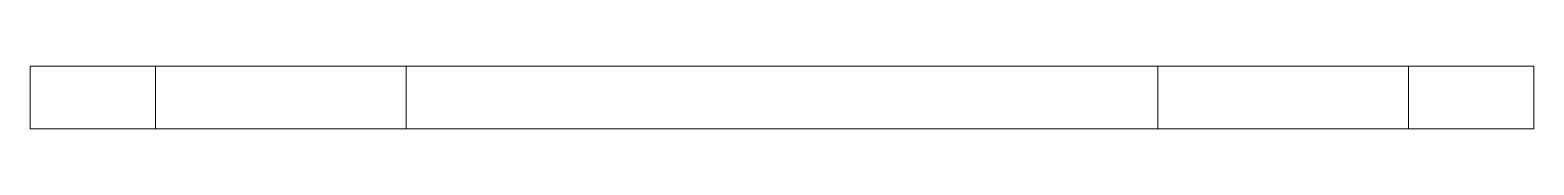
# Paper-space layout '_Top' of a CAD drawing. Header units: inches. Extents: x 0 to 6, y -0.25 to 0.
import ezdxf

# ---------------------------------------------------------------- set-up
doc = ezdxf.new("R2010")
doc.units = ezdxf.units.IN
doc.header["$MEASUREMENT"] = 0

psp = doc.layouts.new('_Top')

# ---------------------------------------------------------------- linework, layer by layer
at = {"color": 7, "linetype": 'Continuous', "lineweight": 15}
for p, q in [((6, 0), (0, 0)), ((0, -0.25), (0, 0)), ((0.5, -0.25), (0.5, 0)), ((1.5, -0.25), (1.5, 0)), ((4.5, -0.25), (4.5, 0)), ((5.5, -0.25), (5.5, 0)), ((6, -0.25), (6, 0)), ((6, -0.25), (0, -0.25))]:
    psp.add_line(p, q, dxfattribs=at)

doc.saveas('drawing.dxf')
